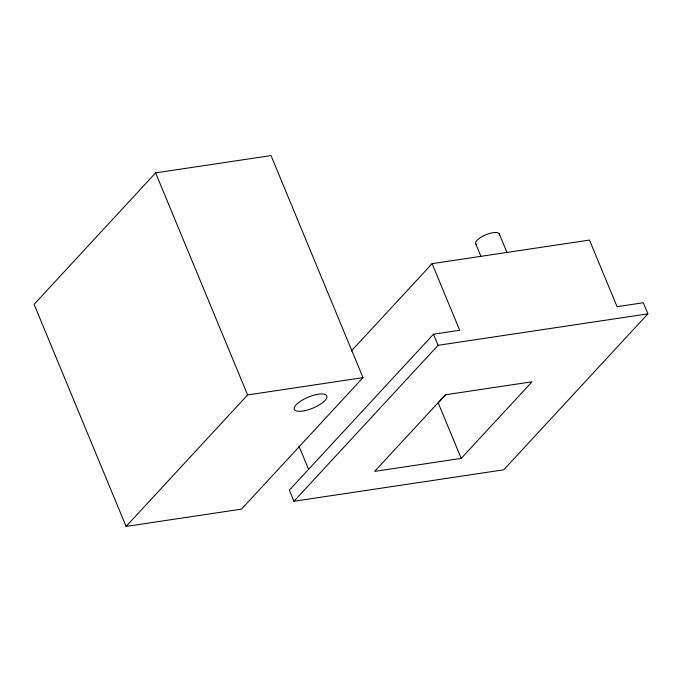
<?xml version="1.0" encoding="UTF-8"?>
<svg xmlns="http://www.w3.org/2000/svg" width="682" height="682" viewBox="0 0 682 682"><rect width="100%" height="100%" fill="white"/><g stroke="black" fill="none" stroke-linecap="round" stroke-linejoin="round"><path stroke-width="1.02" d="M155.615 172.87L34.1 304.36L126.085 526.427L241.488 509.13L363.012 377.64L271.027 155.573L155.615 172.87L247.609 394.946L126.085 526.427M351.392 350.991L432.107 263.653L589.478 240.064L617.074 306.687L643.297 302.748L647.9 313.856L503.776 469.804L293.951 501.261L289.347 490.162L433.471 334.214L459.702 330.276L432.107 263.653M293.951 501.261L438.074 345.314L647.9 313.856M446.164 394.29L438.219 402.883L461.211 458.406L374.657 471.381L445.457 394.776L532.011 381.801L461.211 458.406M247.609 394.946L363.012 377.64M499.284 233.917L507.016 252.587M475.669 243.653L480.955 256.423M433.471 334.214L438.074 345.314M298.938 446.062L308.673 469.574M476.437 244.506A12.77 4.331 -22.5 0 1 485.882 234.761A12.77 4.331 -22.5 0 1 499.309 235.077M304.325 410.769A17.562 5.95 -22.5 0 0 326.78 395.935A17.562 5.95 -22.5 0 0 300.523 401.187A17.562 5.95 -22.5 0 0 304.325 410.769"/></g></svg>
